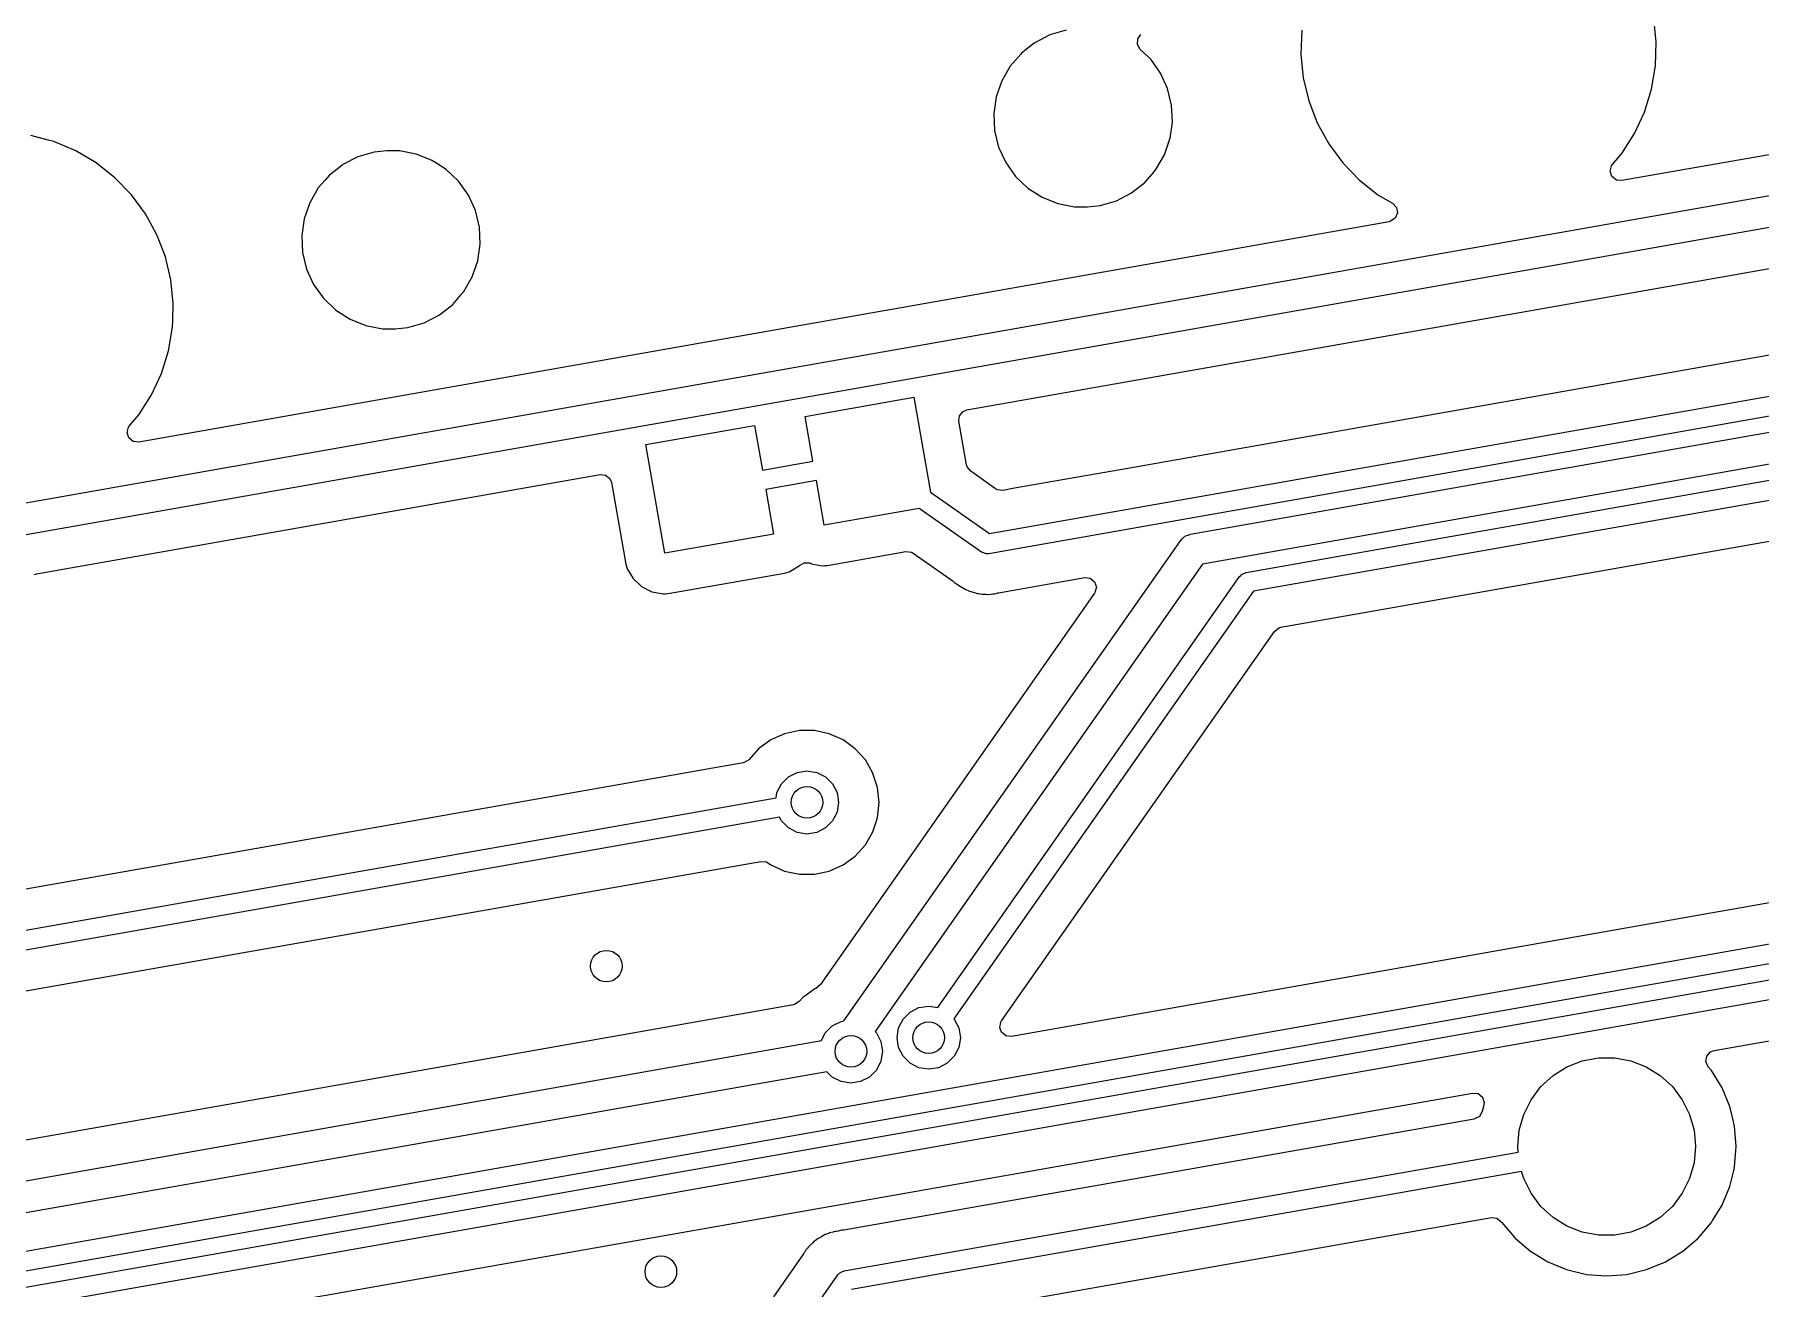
# Model space of a CAD drawing. Extents: x -140 to 29, y -83 to 10.
# Drawn here: x -104.92 to -83.09, y -22.68 to -6.81 of the extents above; entities that cross this region are included whole.
import ezdxf

# ---------------------------------------------------------------- set-up
doc = ezdxf.new("R2010")
doc.units = 0
doc.layers.add('BLACK', color=7, linetype='CONTINUOUS')

msp = doc.modelspace()

# ---------------------------------------------------------------- linework, layer by layer
at = {"layer": 'BLACK', "linetype": 'CONTINUOUS'}
for p, q in [((-91.8723, -6.75913), (-92.0785, -6.81969)), ((-88.8936, -6.76203), (-88.9036, -7.06235)), ((-84.4073, -6.91202), (-84.4374, -6.61305)), ((-92.2761, -6.92332), (-92.4385, -7.05105)), ((-92.2695, -6.91818), (-92.2761, -6.92332)), ((-92.0785, -6.81969), (-92.2695, -6.91818)), ((-90.9713, -6.94163), (-90.9679, -6.87072)), ((-90.9358, -7.00312), (-90.9713, -6.94163)), ((-90.9679, -6.87072), (-90.9267, -6.81288)), ((-84.4121, -7.05619), (-84.4073, -6.91202)), ((-84.4073, -6.91202), (-84.4073, -6.91202)), ((-84.4073, -6.91202), (-84.4073, -6.91202)), ((-84.4073, -6.91202), (-84.4073, -6.91202)), ((-92.4483, -7.06235), (-92.5793, -7.2135)), ((-92.4385, -7.05106), (-92.4483, -7.06235)), ((-92.4385, -7.05105), (-92.4385, -7.05106)), ((-92.4385, -7.05106), (-92.4385, -7.05106)), ((-90.8038, -7.12892), (-90.9358, -7.00312)), ((-90.6791, -7.30401), (-90.8038, -7.12892)), ((-90.8038, -7.12892), (-90.8038, -7.12892)), ((-88.9036, -7.06235), (-88.8736, -7.36133)), ((-84.4173, -7.21235), (-84.4121, -7.05619)), ((-92.8425, -13.1299), (-59.98, -7.33534)), ((-92.6867, -7.39964), (-92.757, -7.60277)), ((-92.5793, -7.2135), (-92.6867, -7.39964)), ((-90.5899, -7.49953), (-90.6791, -7.30401)), ((-88.8736, -7.36133), (-88.8039, -7.65364)), ((-84.4673, -7.50865), (-84.4173, -7.21235)), ((-84.4173, -7.21235), (-84.4173, -7.21235)), ((-59.8856, -7.57255), (-92.8501, -13.3851)), ((-92.757, -7.60277), (-92.7876, -7.81553)), ((-90.5392, -7.70841), (-90.5899, -7.49953)), ((-84.5563, -7.79565), (-84.4673, -7.50865)), ((-92.7876, -7.81553), (-92.7774, -8.03023)), ((-90.5392, -7.70843), (-90.5392, -7.70841)), ((-90.529, -7.92311), (-90.5392, -7.70843)), ((-88.8039, -7.65364), (-88.6959, -7.93405)), ((-84.6828, -8.06822), (-84.5564, -7.79566)), ((-84.5564, -7.79566), (-84.5563, -7.79565)), ((-92.7774, -8.03023), (-92.7267, -8.23911)), ((-90.5581, -8.12569), (-90.5375, -7.98252)), ((-90.5375, -7.98252), (-90.529, -7.92311)), ((-88.6959, -7.93405), (-88.5515, -8.19756)), ((-84.8445, -8.32149), (-84.6828, -8.06822)), ((-80.4661, -7.89268), (-84.8426, -8.66437)), ((-104.751, -8.15021), (-104.968, -8.09084)), ((-104.678, -8.17023), (-104.751, -8.15021)), ((-104.402, -8.28754), (-104.678, -8.17023)), ((-104.143, -8.44067), (-104.402, -8.28754)), ((-104.402, -8.28754), (-104.402, -8.28754)), ((-104.402, -8.28754), (-104.402, -8.28754)), ((-100.467, -8.28755), (-100.627, -8.30286)), ((-100.306, -8.28755), (-100.467, -8.28755)), ((-100.467, -8.28755), (-100.467, -8.28755)), ((-100.095, -8.32823), (-100.306, -8.28755)), ((-100.306, -8.28755), (-100.306, -8.28755)), ((-92.7267, -8.23911), (-92.6374, -8.43463)), ((-90.6298, -8.339), (-90.5595, -8.13588)), ((-90.5595, -8.13588), (-90.5581, -8.12569)), ((-88.5515, -8.19756), (-88.3732, -8.43948)), ((-105.396, -12.8049), (-79.8983, -8.3089)), ((-103.907, -8.62689), (-104.143, -8.44067)), ((-104.143, -8.44067), (-104.143, -8.44067)), ((-101.037, -8.47211), (-101.193, -8.59479)), ((-101.024, -8.46191), (-101.037, -8.47211)), ((-100.833, -8.36342), (-101.024, -8.46191)), ((-100.627, -8.30287), (-100.833, -8.36342)), ((-100.627, -8.30286), (-100.627, -8.30286)), ((-100.627, -8.30286), (-100.627, -8.30287)), ((-100.627, -8.30287), (-100.627, -8.30287)), ((-100.627, -8.30287), (-100.627, -8.30287)), ((-99.9331, -8.39294), (-100.095, -8.32823)), ((-99.8952, -8.40812), (-99.9331, -8.39294)), ((-99.8464, -8.43948), (-99.8952, -8.40812)), ((-99.7143, -8.52433), (-99.8464, -8.43948)), ((-92.6374, -8.43463), (-92.5128, -8.60972)), ((-90.7372, -8.525), (-90.6298, -8.339)), ((-90.6298, -8.339), (-90.6298, -8.339)), ((-90.2991, -13.1383), (-63.1551, -8.35212)), ((-88.3732, -8.43948), (-88.1643, -8.65548)), ((-84.9904, -8.54428), (-84.9726, -8.47556)), ((-84.9726, -8.47556), (-84.9607, -8.45894)), ((-84.9607, -8.45894), (-84.9453, -8.44067)), ((-84.9453, -8.44067), (-84.8445, -8.3215)), ((-84.8445, -8.3215), (-84.8445, -8.32149)), ((-79.8288, -8.70282), (-105.245, -13.1844)), ((-103.698, -8.8429), (-103.907, -8.62689)), ((-103.907, -8.62689), (-103.907, -8.62689)), ((-101.247, -8.6565), (-101.334, -8.75723)), ((-101.193, -8.59479), (-101.247, -8.6565)), ((-101.193, -8.59479), (-101.193, -8.59479)), ((-101.193, -8.59479), (-101.193, -8.59479)), ((-99.5588, -8.67265), (-99.7143, -8.52433)), ((-99.4341, -8.84774), (-99.5588, -8.67265)), ((-99.5588, -8.67265), (-99.5588, -8.67265)), ((-92.5128, -8.60972), (-92.3572, -8.75805)), ((-91.047, -8.82046), (-90.8781, -8.68759)), ((-90.8781, -8.68758), (-90.7867, -8.58212)), ((-90.8781, -8.68759), (-90.8781, -8.68758)), ((-90.8781, -8.68759), (-90.8781, -8.68759)), ((-90.7867, -8.58212), (-90.7373, -8.52515)), ((-90.7373, -8.52515), (-90.7372, -8.525)), ((-88.1643, -8.65548), (-87.9285, -8.84171)), ((-84.9683, -8.61173), (-84.9904, -8.54428)), ((-84.9132, -8.6565), (-84.9683, -8.61173)), ((-84.8426, -8.66437), (-84.9132, -8.6565)), ((-103.52, -9.08481), (-103.698, -8.8429)), ((-101.442, -8.94338), (-101.512, -9.1465)), ((-101.334, -8.75723), (-101.442, -8.94338)), ((-99.3448, -9.04326), (-99.4341, -8.84774)), ((-92.3572, -8.75805), (-92.1764, -8.87426)), ((-92.1764, -8.87426), (-91.9768, -8.95414)), ((-91.4443, -8.97951), (-91.2381, -8.91895)), ((-91.2381, -8.91895), (-91.047, -8.82046)), ((-91.2381, -8.91895), (-91.2381, -8.91895)), ((-91.2381, -8.91895), (-91.2381, -8.91895)), ((-91.047, -8.82046), (-91.047, -8.82046)), ((-63.1672, -8.76043), (-90.148, -13.5179)), ((-87.9285, -8.84171), (-87.7441, -8.95095)), ((-87.7441, -8.95095), (-87.6957, -9.00287)), ((-103.376, -9.34833), (-103.52, -9.08481)), ((-101.512, -9.1465), (-101.543, -9.35926)), ((-99.2941, -9.25215), (-99.3448, -9.04326)), ((-91.9768, -8.95414), (-91.7658, -8.99482)), ((-91.7658, -8.99482), (-91.7658, -8.99482)), ((-91.7658, -8.99482), (-91.6047, -8.99482)), ((-91.6047, -8.99482), (-91.4443, -8.97951)), ((-91.6047, -8.99482), (-91.6047, -8.99482)), ((-91.6047, -8.99482), (-91.6047, -8.99482)), ((-91.6047, -8.99482), (-91.6047, -8.99482)), ((-91.4443, -8.97951), (-91.4443, -8.97951)), ((-91.4443, -8.97951), (-91.4443, -8.97951)), ((-89.5977, -13.6239), (-63.648, -9.0483)), ((-87.7101, -9.13834), (-87.7684, -9.17888)), ((-87.683, -9.07273), (-87.7101, -9.13834)), ((-87.6957, -9.00287), (-87.683, -9.07273)), ((-87.7864, -9.18344), (-103.603, -11.9724)), ((-103.371, -9.35926), (-103.376, -9.34833)), ((-103.268, -9.62874), (-103.371, -9.35926)), ((-101.543, -9.35926), (-101.532, -9.57396)), ((-99.2941, -9.25216), (-99.2941, -9.25215)), ((-99.2839, -9.46685), (-99.2941, -9.25216)), ((-93.1275, -11.5641), (-80.2201, -9.28815)), ((-63.6551, -9.30341), (-89.5033, -13.8611)), ((-87.7684, -9.17888), (-87.7864, -9.18344)), ((-101.532, -9.57396), (-101.482, -9.78284)), ((-99.3139, -9.67574), (-99.2966, -9.5549)), ((-99.2966, -9.5549), (-99.2839, -9.46685)), ((-74.855, -9.44185), (-91.0944, -12.3053)), ((-103.198, -9.92105), (-103.268, -9.62874)), ((-101.482, -9.78284), (-101.392, -9.97836)), ((-99.3848, -9.88273), (-99.3145, -9.67961)), ((-99.3145, -9.67961), (-99.3139, -9.67574)), ((-103.168, -10.22), (-103.198, -9.92105)), ((-101.392, -9.97836), (-101.268, -10.1535)), ((-99.4912, -10.0671), (-99.3848, -9.88273)), ((-99.3848, -9.88273), (-99.3848, -9.88273)), ((-89.1562, -14.3163), (-63.8231, -9.84937)), ((-103.175, -10.4245), (-103.168, -10.22)), ((-103.168, -10.22), (-103.168, -10.22)), ((-103.168, -10.22), (-103.168, -10.22)), ((-103.168, -10.22), (-103.168, -10.22)), ((-101.268, -10.1535), (-101.112, -10.3018)), ((-99.7625, -10.3331), (-99.633, -10.2313)), ((-99.633, -10.2313), (-99.5242, -10.1057)), ((-99.633, -10.2313), (-99.633, -10.2313)), ((-99.633, -10.2313), (-99.633, -10.2313)), ((-99.5242, -10.1057), (-99.4923, -10.0689)), ((-99.4923, -10.0689), (-99.4912, -10.0671)), ((-103.178, -10.5203), (-103.175, -10.4245)), ((-101.112, -10.3018), (-100.931, -10.418)), ((-100.931, -10.418), (-100.732, -10.4979)), ((-100.199, -10.5232), (-99.993, -10.4627)), ((-99.993, -10.4627), (-99.802, -10.3642)), ((-99.993, -10.4627), (-99.993, -10.4627)), ((-99.993, -10.4627), (-99.993, -10.4627)), ((-99.802, -10.3642), (-99.7625, -10.3331)), ((-103.228, -10.8166), (-103.178, -10.5203)), ((-103.178, -10.5203), (-103.178, -10.5203)), ((-100.732, -10.4979), (-100.521, -10.5386)), ((-100.521, -10.5386), (-100.521, -10.5386)), ((-100.521, -10.5386), (-100.36, -10.5386)), ((-100.36, -10.5386), (-100.199, -10.5232)), ((-100.36, -10.5386), (-100.36, -10.5386)), ((-100.36, -10.5386), (-100.36, -10.5386)), ((-100.36, -10.5386), (-100.36, -10.5386)), ((-100.199, -10.5232), (-100.199, -10.5232)), ((-100.199, -10.5232), (-100.199, -10.5232)), ((-103.317, -11.1036), (-103.228, -10.8166)), ((-103.443, -11.3762), (-103.317, -11.1037)), ((-103.317, -11.1037), (-103.317, -11.1036)), ((-103.605, -11.6295), (-103.443, -11.3762)), ((-95.1754, -11.649), (-93.7996, -11.4064)), ((-93.7996, -11.4064), (-93.5877, -12.6081)), ((-93.1771, -11.5844), (-93.1275, -11.5641)), ((-103.751, -11.8523), (-103.733, -11.7836)), ((-103.733, -11.7836), (-103.721, -11.7669)), ((-103.721, -11.7669), (-103.711, -11.755)), ((-103.711, -11.755), (-103.605, -11.6295)), ((-103.605, -11.6295), (-103.605, -11.6295)), ((-103.605, -11.6295), (-103.605, -11.6295)), ((-97.1913, -12.0044), (-95.8155, -11.7619)), ((-95.8155, -11.7619), (-95.7159, -12.3266)), ((-95.0758, -12.2138), (-95.1754, -11.649)), ((-93.2297, -11.71), (-93.2219, -11.6395)), ((-93.1326, -12.261), (-93.2297, -11.71)), ((-93.2219, -11.6395), (-93.1771, -11.5844)), ((-103.729, -11.9197), (-103.751, -11.8523)), ((-103.674, -11.9645), (-103.729, -11.9197)), ((-103.603, -11.9724), (-103.674, -11.9645)), ((-96.9487, -13.3802), (-97.1913, -12.0044)), ((-95.7159, -12.3266), (-95.0758, -12.2138)), ((-104.898, -13.6396), (-97.7689, -12.3825)), ((-97.7689, -12.3825), (-97.6984, -12.3904)), ((-97.6984, -12.3904), (-97.6433, -12.4351)), ((-97.6433, -12.4351), (-97.623, -12.4847)), ((-93.1251, -12.2868), (-93.1326, -12.261)), ((-93.0808, -12.3423), (-93.1251, -12.2868)), ((-92.7661, -12.5626), (-93.0808, -12.3423)), ((-91.0944, -12.3053), (-92.5251, -12.5576)), ((-97.623, -12.4847), (-97.441, -13.5164)), ((-95.0324, -12.46), (-95.6725, -12.5728)), ((-95.6725, -12.5728), (-95.5729, -13.1376)), ((-94.9328, -13.0248), (-95.0324, -12.46)), ((-93.5877, -12.6081), (-92.8425, -13.1299)), ((-92.7426, -12.5756), (-92.7661, -12.5626)), ((-92.672, -12.5835), (-92.7426, -12.5756)), ((-92.5251, -12.5576), (-92.672, -12.5835)), ((-93.7311, -12.8129), (-94.9328, -13.0248)), ((-92.9435, -13.3644), (-93.7311, -12.8129)), ((-95.5729, -13.1376), (-96.9487, -13.3802)), ((-94.6835, -19.2978), (-90.4282, -13.2206)), ((-90.4282, -13.2206), (-90.4033, -13.1981)), ((-90.4033, -13.1981), (-90.3811, -13.1729)), ((-90.3811, -13.1729), (-90.3706, -13.1685)), ((-90.3706, -13.1685), (-90.3622, -13.1609)), ((-90.3622, -13.1609), (-90.33, -13.1514)), ((-90.33, -13.1514), (-90.2991, -13.1383)), ((-108.558, -22.8312), (-55.3348, -13.4465)), ((-108.296, -23.242), (-52.1236, -13.3373)), ((-97.441, -13.5164), (-97.4241, -13.5749)), ((-95.2522, -13.5389), (-95.2494, -13.5359)), ((-95.2494, -13.5359), (-95.2458, -13.5338)), ((-95.2458, -13.5338), (-95.2451, -13.5333)), ((-95.2451, -13.5333), (-95.245, -13.5334)), ((-95.245, -13.5334), (-95.1882, -13.4999)), ((-95.1882, -13.4999), (-95.1172, -13.5028)), ((-95.1172, -13.5028), (-95.1006, -13.5097)), ((-95.1006, -13.5097), (-95.097, -13.5115)), ((-95.097, -13.5115), (-94.9532, -13.5381)), ((-94.9532, -13.5381), (-94.9256, -13.5362)), ((-94.9256, -13.5362), (-94.8924, -13.534)), ((-94.8924, -13.534), (-93.9016, -13.3593)), ((-90.148, -13.5179), (-94.2893, -19.4323)), ((-93.9016, -13.3593), (-93.8311, -13.3671)), ((-93.8311, -13.3671), (-93.8075, -13.3801)), ((-93.8075, -13.3801), (-93.3038, -13.7328)), ((-92.9142, -13.3742), (-92.9435, -13.3644)), ((-92.8857, -13.3862), (-92.9142, -13.3742)), ((-92.8793, -13.386), (-92.8857, -13.3862)), ((-92.8768, -13.3869), (-92.8793, -13.386)), ((-92.8724, -13.3858), (-92.8768, -13.3869)), ((-92.8501, -13.3851), (-92.8724, -13.3858)), ((-58.0692, -13.4123), (-92.5641, -19.4947)), ((-55.2404, -13.6837), (-108.464, -23.0684)), ((-52.0292, -13.5745), (-108.202, -23.4792)), ((-104.924, -13.6471), (-104.898, -13.6396)), ((-97.4241, -13.5749), (-97.35, -13.701)), ((-97.35, -13.701), (-97.2434, -13.801)), ((-96.9083, -13.8894), (-95.4367, -13.63)), ((-95.4367, -13.63), (-95.3782, -13.613)), ((-95.3782, -13.613), (-95.2522, -13.5389)), ((-94.9532, -13.5381), (-94.9532, -13.5381)), ((-94.9532, -13.5381), (-94.9532, -13.5381)), ((-93.4968, -19.1285), (-89.6784, -13.6753)), ((-93.3038, -13.7328), (-93.2919, -13.7433)), ((-93.2919, -13.7433), (-93.2917, -13.7431)), ((-93.2917, -13.7431), (-93.2857, -13.7482)), ((-93.2857, -13.7482), (-93.2857, -13.7482)), ((-93.2857, -13.7482), (-93.2466, -13.7738)), ((-92.7295, -13.8801), (-91.6387, -13.6878)), ((-91.6387, -13.6878), (-91.5681, -13.6957)), ((-91.5681, -13.6957), (-91.513, -13.7404)), ((-91.513, -13.7404), (-91.4908, -13.8079)), ((-89.6784, -13.6753), (-89.6631, -13.6591)), ((-89.6631, -13.6591), (-89.6608, -13.6552)), ((-89.6608, -13.6552), (-89.6584, -13.654)), ((-89.6584, -13.654), (-89.654, -13.6494)), ((-89.654, -13.6494), (-89.6254, -13.6377)), ((-89.6254, -13.6377), (-89.5977, -13.6239)), ((-97.2434, -13.801), (-97.1129, -13.867)), ((-97.1129, -13.867), (-96.9691, -13.8935)), ((-96.9691, -13.8935), (-96.9415, -13.8917)), ((-96.9691, -13.8935), (-96.9691, -13.8935)), ((-96.9691, -13.8935), (-96.9691, -13.8935)), ((-96.9415, -13.8917), (-96.9083, -13.8894)), ((-91.5136, -13.8842), (-94.9825, -18.8384)), ((-89.5033, -13.8611), (-93.2917, -19.2715)), ((-93.2466, -13.7738), (-93.227, -13.7866)), ((-93.227, -13.7866), (-93.2224, -13.7898)), ((-93.2224, -13.7898), (-93.2025, -13.8038)), ((-93.2025, -13.8038), (-93.1963, -13.807)), ((-93.1963, -13.807), (-93.1912, -13.81)), ((-93.1912, -13.81), (-93.1517, -13.8359)), ((-93.1517, -13.8359), (-93.1325, -13.8424)), ((-93.1325, -13.8424), (-93.1144, -13.8502)), ((-93.1144, -13.8502), (-93.0965, -13.8597)), ((-93.0965, -13.8597), (-93.0506, -13.8706)), ((-93.0506, -13.8706), (-93.0449, -13.8723)), ((-93.0449, -13.8723), (-93.0002, -13.8875)), ((-93.0002, -13.8875), (-92.98, -13.889)), ((-92.98, -13.889), (-92.9605, -13.8921)), ((-92.9605, -13.8921), (-92.9408, -13.8968)), ((-92.9408, -13.8968), (-92.8936, -13.8959)), ((-92.8936, -13.8959), (-92.8877, -13.8961)), ((-92.8877, -13.8961), (-92.8443, -13.8995)), ((-92.8443, -13.8995), (-92.8406, -13.8997)), ((-92.8406, -13.8997), (-92.8207, -13.8962)), ((-92.8406, -13.8997), (-92.8406, -13.8997)), ((-92.8406, -13.8997), (-92.8406, -13.8997)), ((-92.8207, -13.8962), (-92.801, -13.8943)), ((-92.801, -13.8943), (-92.7834, -13.894)), ((-92.7834, -13.894), (-92.7807, -13.894)), ((-92.7807, -13.894), (-92.7451, -13.8842)), ((-92.7451, -13.8842), (-92.7352, -13.8814)), ((-92.7352, -13.8814), (-92.7295, -13.8801)), ((-91.5087, -13.8766), (-91.5136, -13.8842)), ((-91.4908, -13.8079), (-91.5087, -13.8766)), ((-92.6893, -19.2977), (-89.2375, -14.3681)), ((-89.2375, -14.3681), (-89.1821, -14.3238)), ((-89.1821, -14.3238), (-89.1562, -14.3163)), ((-95.4343, -15.6638), (-95.6088, -15.7415)), ((-95.2475, -15.6241), (-95.4343, -15.6638)), ((-95.0565, -15.6241), (-95.2475, -15.6241)), ((-94.8697, -15.6638), (-95.0565, -15.6241)), ((-94.6953, -15.7415), (-94.8697, -15.6638)), ((-95.7633, -15.8537), (-95.8877, -15.9919)), ((-95.6088, -15.7415), (-95.7633, -15.8537)), ((-94.5407, -15.8537), (-94.6953, -15.7415)), ((-94.413, -15.9957), (-94.5407, -15.8537)), ((-95.9594, -16.0317), (-107.82, -18.123)), ((-95.9481, -16.0292), (-95.9594, -16.0317)), ((-95.8877, -15.9919), (-95.9481, -16.0292)), ((-95.3871, -16.209), (-95.2756, -16.1522)), ((-95.2756, -16.1522), (-95.152, -16.1326)), ((-95.152, -16.1326), (-95.0284, -16.1522)), ((-95.0284, -16.1522), (-94.9169, -16.209)), ((-94.3175, -16.1611), (-94.413, -15.9957)), ((-94.413, -15.9957), (-94.413, -15.9957)), ((-95.5324, -16.409), (-95.4756, -16.2975)), ((-95.4756, -16.2975), (-95.3871, -16.209)), ((-94.9169, -16.209), (-94.8284, -16.2975)), ((-94.8284, -16.2975), (-94.7716, -16.409)), ((-94.3079, -16.1906), (-94.3175, -16.1611)), ((-94.3175, -16.1611), (-94.3175, -16.1611)), ((-94.2585, -16.3427), (-94.3079, -16.1906)), ((-94.2385, -16.5326), (-94.2585, -16.3427)), ((-108.158, -18.6991), (-95.5428, -16.4746)), ((-95.5428, -16.4746), (-95.5324, -16.409)), ((-94.7716, -16.409), (-94.752, -16.5326)), ((-94.752, -16.5326), (-94.7716, -16.6562)), ((-94.2585, -16.7225), (-94.2385, -16.5326)), ((-95.4995, -16.7208), (-108.115, -18.9453)), ((-95.4756, -16.7677), (-95.4995, -16.7208)), ((-95.3871, -16.8562), (-95.4756, -16.7677)), ((-94.8284, -16.7677), (-94.9169, -16.8562)), ((-94.7716, -16.6562), (-94.8284, -16.7677)), ((-94.3175, -16.9042), (-94.2727, -16.7663)), ((-94.2727, -16.7663), (-94.2585, -16.7225)), ((-95.2756, -16.913), (-95.3871, -16.8562)), ((-95.152, -16.9326), (-95.2756, -16.913)), ((-95.0284, -16.913), (-95.152, -16.9326)), ((-94.9169, -16.8562), (-95.0284, -16.913)), ((-94.413, -17.0696), (-94.3175, -16.9042)), ((-94.3175, -16.9042), (-94.3175, -16.9042)), ((-83.6768, -19.6711), (-67.9729, -16.9021)), ((-94.6953, -17.3237), (-94.5408, -17.2115)), ((-94.5408, -17.2115), (-94.5407, -17.2115)), ((-94.5407, -17.2115), (-94.413, -17.0696)), ((-94.413, -17.0696), (-94.413, -17.0696)), ((-107.699, -19.3882), (-95.736, -17.2789)), ((-95.736, -17.2789), (-95.6654, -17.2867)), ((-95.6654, -17.2867), (-95.64, -17.301)), ((-95.64, -17.301), (-95.6088, -17.3237)), ((-95.6088, -17.3237), (-95.4343, -17.4014)), ((-95.4343, -17.4014), (-95.2475, -17.4411)), ((-95.2475, -17.4411), (-95.0565, -17.4411)), ((-95.0565, -17.4411), (-94.8697, -17.4014)), ((-94.8697, -17.4014), (-94.6953, -17.3237)), ((-95.1625, -18.9724), (-95.1979, -18.9981)), ((-95.0531, -18.8929), (-95.1625, -18.9724)), ((-95.038, -18.8861), (-95.0531, -18.8929)), ((-95.0531, -18.8929), (-95.0531, -18.8929)), ((-95.0531, -18.8929), (-95.0531, -18.8929)), ((-94.986, -18.8433), (-95.038, -18.8861)), ((-94.9825, -18.8384), (-94.986, -18.8433)), ((-95.3223, -19.0926), (-107.469, -21.2344)), ((-95.3109, -19.09), (-95.3223, -19.0926)), ((-95.2505, -19.0528), (-95.3109, -19.09)), ((-95.2467, -19.0486), (-95.2505, -19.0528)), ((-95.2076, -19.0051), (-95.2467, -19.0486)), ((-95.1979, -18.9981), (-95.2076, -19.0051)), ((-93.9351, -19.2752), (-93.8466, -19.1867)), ((-93.8466, -19.1867), (-93.7351, -19.1299)), ((-93.7351, -19.1299), (-93.6115, -19.1104)), ((-93.6115, -19.1104), (-93.4968, -19.1285)), ((-94.9199, -19.4489), (-94.8314, -19.3604)), ((-94.8314, -19.3604), (-94.7199, -19.3036)), ((-94.7199, -19.3036), (-94.6835, -19.2978)), ((-94.0115, -19.5104), (-93.9919, -19.3867)), ((-93.9919, -19.3867), (-93.9351, -19.2752)), ((-93.2917, -19.2715), (-93.2879, -19.2752)), ((-93.2879, -19.2752), (-93.2311, -19.3867)), ((-93.2311, -19.3867), (-93.2115, -19.5104)), ((-92.7114, -19.3831), (-92.6986, -19.3133)), ((-92.7113, -19.3838), (-92.7114, -19.3831)), ((-92.6898, -19.4421), (-92.7113, -19.3838)), ((-92.6986, -19.3133), (-92.6893, -19.2977)), ((-107.648, -21.7822), (-94.9698, -19.5468)), ((-94.9698, -19.5468), (-94.9199, -19.4489)), ((-94.2893, -19.4323), (-94.2727, -19.4489)), ((-94.2727, -19.4489), (-94.2159, -19.5604)), ((-94.2159, -19.5604), (-94.1963, -19.684)), ((-93.9919, -19.634), (-94.0115, -19.5104)), ((-93.9351, -19.7455), (-93.9919, -19.634)), ((-93.2311, -19.634), (-93.2879, -19.7455)), ((-93.2115, -19.5104), (-93.2311, -19.634)), ((-92.6347, -19.4869), (-92.6898, -19.4421)), ((-92.5641, -19.4947), (-92.6347, -19.4869)), ((-94.2159, -19.8076), (-94.2727, -19.9191)), ((-94.1963, -19.684), (-94.2159, -19.8076)), ((-93.8466, -19.834), (-93.9351, -19.7455)), ((-93.7351, -19.8908), (-93.8466, -19.834)), ((-93.3764, -19.834), (-93.4879, -19.8908)), ((-93.2879, -19.7455), (-93.3764, -19.834)), ((-85.5376, -19.8801), (-85.3441, -19.8051)), ((-85.3441, -19.8051), (-85.14, -19.767)), ((-85.14, -19.767), (-84.9324, -19.767)), ((-84.9324, -19.767), (-84.7283, -19.8051)), ((-84.7283, -19.8051), (-84.5347, -19.8801)), ((-83.7797, -19.8123), (-83.7691, -19.7421)), ((-83.7507, -19.8771), (-83.7797, -19.8123)), ((-83.7691, -19.7421), (-83.7223, -19.6887)), ((-83.7223, -19.6887), (-83.6768, -19.6711)), ((-94.8987, -19.9404), (-107.576, -22.1758)), ((-94.8314, -20.0076), (-94.8987, -19.9404)), ((-94.7199, -20.0644), (-94.8314, -20.0076)), ((-94.5963, -20.084), (-94.7199, -20.0644)), ((-94.4727, -20.0644), (-94.5963, -20.084)), ((-94.3612, -20.0076), (-94.4727, -20.0644)), ((-94.2727, -19.9191), (-94.3612, -20.0076)), ((-93.6115, -19.9104), (-93.7351, -19.8908)), ((-93.4879, -19.8908), (-93.6115, -19.9104)), ((-85.8676, -20.1293), (-85.7142, -19.9894)), ((-85.7142, -19.9894), (-85.5376, -19.8801)), ((-84.5347, -19.8801), (-84.3582, -19.9894)), ((-84.3582, -19.9894), (-84.2048, -20.1293)), ((-83.7106, -19.9241), (-83.7507, -19.8771)), ((-83.5762, -20.1433), (-83.7106, -19.9241)), ((-83.7106, -19.9241), (-83.7106, -19.9241)), ((-102.437, -22.9791), (-86.7335, -20.2101)), ((-86.7335, -20.2101), (-86.6629, -20.218)), ((-86.6629, -20.218), (-86.6078, -20.2628)), ((-86.6078, -20.2628), (-86.5857, -20.3302)), ((-86.0852, -20.4808), (-85.9927, -20.2949)), ((-85.9927, -20.2949), (-85.8676, -20.1293)), ((-84.2048, -20.1293), (-84.0797, -20.2949)), ((-84.0797, -20.2949), (-83.9872, -20.4808)), ((-83.4778, -20.3808), (-83.5762, -20.1433)), ((-86.6452, -20.506), (-86.7082, -20.5387)), ((-86.6098, -20.4444), (-86.6452, -20.506)), ((-86.5945, -20.3808), (-86.6098, -20.4444)), ((-86.593, -20.3761), (-86.5945, -20.3808)), ((-86.5945, -20.3808), (-86.5945, -20.3808)), ((-86.5857, -20.3302), (-86.594, -20.3758)), ((-86.594, -20.3758), (-86.593, -20.3761)), ((-86.142, -20.6805), (-86.0852, -20.4808)), ((-83.9872, -20.4808), (-83.9303, -20.6805)), ((-83.44, -20.5385), (-83.4778, -20.3808)), ((-86.7105, -20.5391), (-94.6867, -21.9455)), ((-86.7082, -20.5387), (-86.7105, -20.5391)), ((-86.1612, -20.8872), (-86.142, -20.6805)), ((-83.9303, -20.6805), (-83.9112, -20.8872)), ((-83.4178, -20.6308), (-83.44, -20.5385)), ((-83.3976, -20.8872), (-83.4178, -20.6308)), ((-94.6809, -22.4609), (-86.1547, -20.9575)), ((-86.1547, -20.9575), (-86.1612, -20.8872)), ((-83.9112, -20.8872), (-83.9303, -21.0939)), ((-83.4178, -21.1435), (-83.3976, -20.8872)), ((-83.9303, -21.0939), (-83.9872, -21.2936)), ((-83.4289, -21.1898), (-83.4178, -21.1435)), ((-86.1108, -21.2036), (-94.5865, -22.6981)), ((-86.0852, -21.2936), (-86.1108, -21.2036)), ((-85.9927, -21.4794), (-86.0852, -21.2936)), ((-83.9872, -21.2936), (-84.0797, -21.4794)), ((-83.5707, -21.6178), (-83.4778, -21.3935)), ((-83.4778, -21.3935), (-83.4289, -21.1898)), ((-85.8676, -21.6451), (-85.9927, -21.4794)), ((-84.0797, -21.4794), (-84.2048, -21.6451)), ((-94.2394, -23.1532), (-86.4939, -21.7875)), ((-86.4939, -21.7875), (-86.4233, -21.7954)), ((-86.4233, -21.7954), (-86.3682, -21.8401)), ((-85.7142, -21.7849), (-85.8676, -21.6451)), ((-85.5376, -21.8942), (-85.7142, -21.7849)), ((-84.3582, -21.7849), (-84.5347, -21.8942)), ((-84.2048, -21.6451), (-84.3582, -21.7849)), ((-83.7106, -21.8503), (-83.6955, -21.8256)), ((-83.6955, -21.8256), (-83.5762, -21.6311)), ((-83.5762, -21.6311), (-83.5707, -21.6178)), ((-95.0107, -22.0509), (-95.0261, -22.0641)), ((-94.9846, -22.038), (-95.0107, -22.0509)), ((-94.9684, -22.0301), (-94.9846, -22.038)), ((-94.9632, -22.0272), (-94.9684, -22.0301)), ((-94.923, -22.0025), (-94.9632, -22.0272)), ((-94.9037, -21.9965), (-94.923, -22.0025)), ((-94.923, -22.0025), (-94.923, -22.0025)), ((-94.8853, -21.9892), (-94.9037, -21.9965)), ((-94.8727, -21.983), (-94.8853, -21.9892)), ((-94.8671, -21.9802), (-94.8727, -21.983)), ((-94.8209, -21.9706), (-94.8671, -21.9802)), ((-94.8671, -21.9802), (-94.8671, -21.9802)), ((-94.8671, -21.9802), (-94.8671, -21.9802)), ((-94.8671, -21.9802), (-94.8671, -21.9802)), ((-94.8152, -21.9691), (-94.8209, -21.9706)), ((-94.8085, -21.967), (-94.8152, -21.9691)), ((-94.7889, -21.9636), (-94.8085, -21.967)), ((-94.8085, -21.967), (-94.8085, -21.967)), ((-94.779, -21.9618), (-94.7889, -21.9636)), ((-94.7562, -21.9571), (-94.779, -21.9618)), ((-94.7104, -21.9475), (-94.7562, -21.9571)), ((-94.7025, -21.9469), (-94.7104, -21.9475)), ((-94.6867, -21.9455), (-94.7026, -21.9466)), ((-94.7026, -21.9466), (-94.7025, -21.9469)), ((-86.3682, -21.8401), (-86.3646, -21.8457)), ((-86.3646, -21.8457), (-86.3618, -21.8503)), ((-86.3618, -21.8503), (-86.3618, -21.8503)), ((-86.3618, -21.8503), (-86.3618, -21.8503)), ((-86.3618, -21.8503), (-86.2371, -21.9963)), ((-86.2371, -21.9963), (-86.1948, -22.0458)), ((-86.1948, -22.0458), (-85.9993, -22.2128)), ((-85.3441, -21.9692), (-85.5376, -21.8942)), ((-85.14, -22.0074), (-85.3441, -21.9692)), ((-84.9324, -22.0074), (-85.14, -22.0074)), ((-84.7283, -21.9692), (-84.9324, -22.0074)), ((-84.5347, -21.8942), (-84.7283, -21.9692)), ((-84.0721, -22.212), (-83.8776, -22.0458)), ((-83.8776, -22.0458), (-83.7106, -21.8503)), ((-83.7106, -21.8503), (-83.7106, -21.8503)), ((-95.197, -22.2475), (-95.577, -22.7902)), ((-95.1938, -22.2425), (-95.197, -22.2475)), ((-95.1847, -22.2265), (-95.1938, -22.2425)), ((-95.1705, -22.2015), (-95.1847, -22.2265)), ((-95.165, -22.1957), (-95.1705, -22.2015)), ((-95.1565, -22.1869), (-95.165, -22.1957)), ((-95.1439, -22.1716), (-95.1565, -22.1869)), ((-95.1323, -22.1551), (-95.1439, -22.1716)), ((-95.0964, -22.1244), (-95.1323, -22.1551)), ((-95.1323, -22.1551), (-95.1323, -22.1551)), ((-95.0921, -22.1203), (-95.0964, -22.1244)), ((-95.0773, -22.1049), (-95.0921, -22.1203)), ((-95.0593, -22.0863), (-95.0773, -22.1049)), ((-95.0421, -22.0757), (-95.0593, -22.0863)), ((-95.0261, -22.0641), (-95.0421, -22.0757)), ((-85.9993, -22.2128), (-85.7801, -22.3471)), ((-84.2923, -22.3471), (-84.0731, -22.2128)), ((-84.0731, -22.2128), (-84.0721, -22.212)), ((-94.7416, -22.4909), (-94.7373, -22.4863)), ((-94.7373, -22.4863), (-94.7086, -22.4746)), ((-94.7086, -22.4746), (-94.6809, -22.4609)), ((-85.7801, -22.3471), (-85.5425, -22.4455)), ((-85.5425, -22.4455), (-85.2925, -22.5056)), ((-84.7799, -22.5056), (-84.5298, -22.4455)), ((-84.5298, -22.4455), (-84.2923, -22.3471)), ((-95.4, -23.424), (-94.7616, -22.5123)), ((-94.7616, -22.5123), (-94.7464, -22.496)), ((-94.7464, -22.496), (-94.7441, -22.4922)), ((-94.7441, -22.4922), (-94.7416, -22.4909)), ((-85.2925, -22.5056), (-85.0362, -22.5257)), ((-85.0362, -22.5257), (-84.7799, -22.5056))]:
    msp.add_line(p, q, dxfattribs=at)
at = {"layer": 'BLACK'}
for centre in [(-95.152, -16.5326), (-97.6898, -18.6048), (-93.6115, -19.5104), (-94.5963, -19.684), (-97, -22.47)]:
    msp.add_circle(centre, 0.2, dxfattribs=at)

doc.saveas('drawing.dxf')
